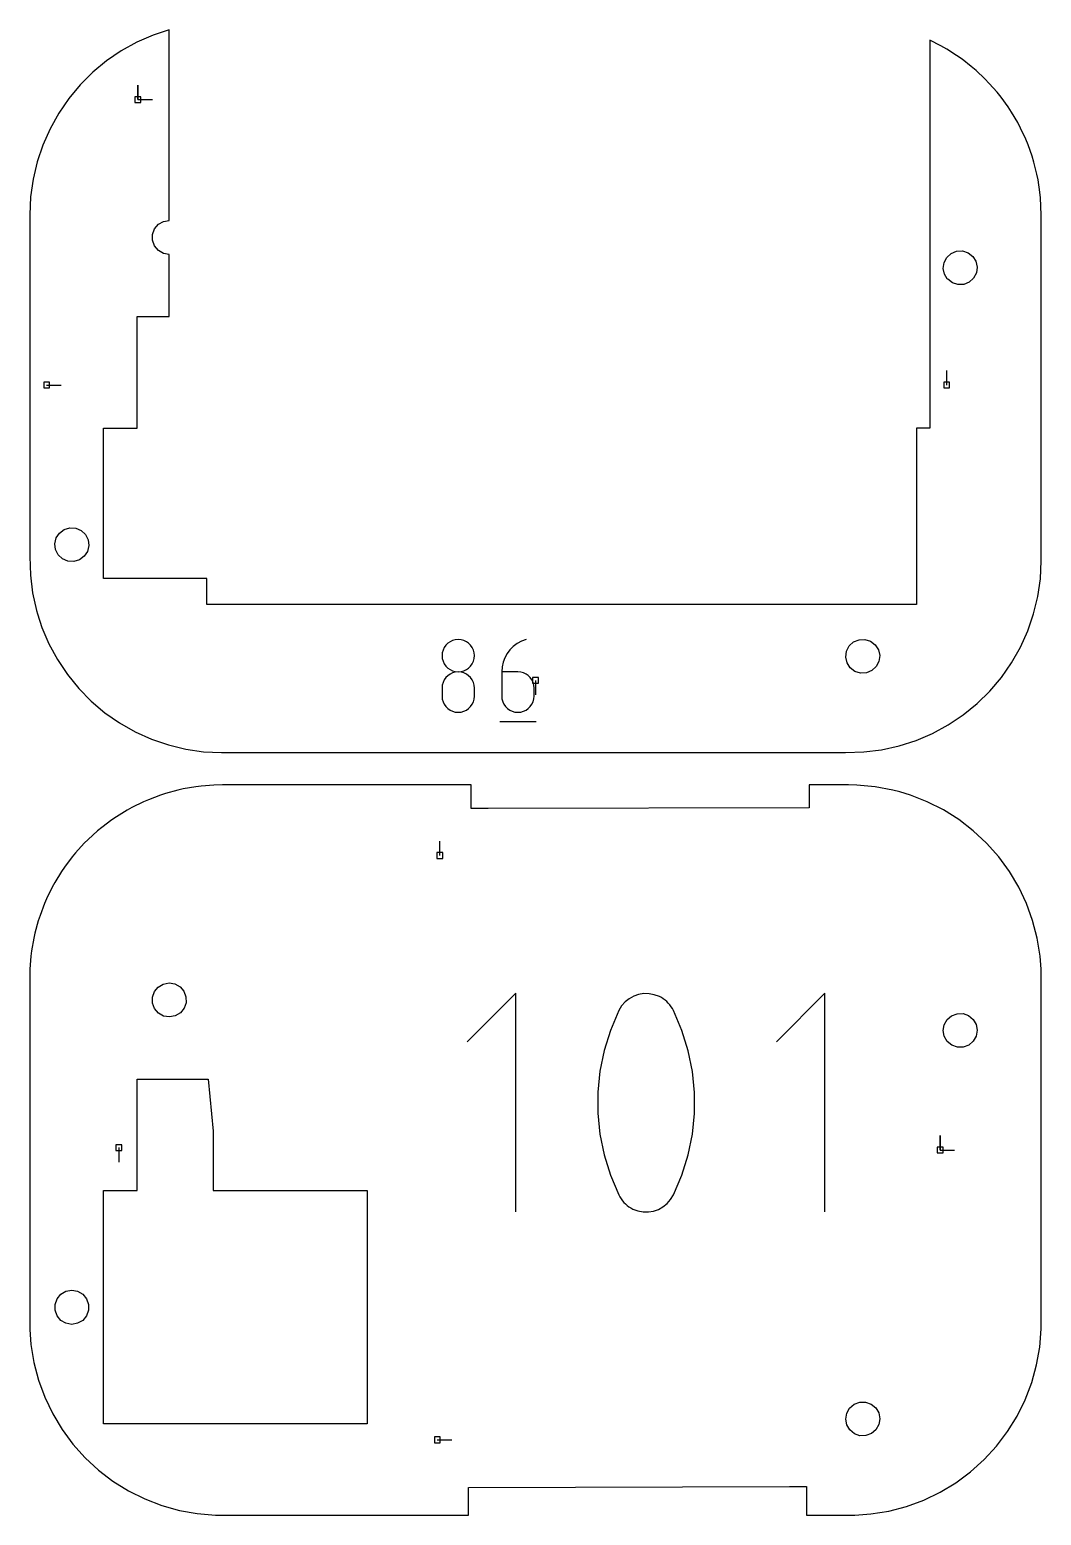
# Model space of a CAD drawing. Extents: x 0 to 570, y 0 to 470.
# Drawn here: x 212.5 to 312.3, y 81.8 to 228.3 of the extents above; entities that cross this region are included whole.
import ezdxf

# ---------------------------------------------------------------- set-up
doc = ezdxf.new("R2010")
doc.units = 0

msp = doc.modelspace()

# ---------------------------------------------------------------- linework, layer by layer
at = {"layer": 'annotation', "color": 1}
for p, q in [((223.206752, 221.393254), (223.206752, 222.822004)), ((223.206752, 221.393254), (223.206752, 222.822004)), ((223.206752, 222.822004), (223.206752, 221.393254)), ((223.206752, 221.393254), (224.635502, 221.393254)), ((302.96925, 193.25563), (302.96925, 194.68438)), ((214.206166, 193.25563), (215.634916, 193.25563)), ((253.304742, 167.133754), (253.230545, 166.864631)), ((253.422859, 167.381802), (253.304742, 167.133754)), ((253.580364, 167.604212), (253.422859, 167.381802)), ((253.772722, 167.796418), (253.580364, 167.604212)), ((253.995398, 167.953857), (253.772722, 167.796418)), ((254.243857, 168.071964), (253.995398, 167.953857)), ((254.513566, 168.146176), (254.243857, 168.071964)), ((254.799988, 168.171927), (254.513566, 168.146176)), ((255.086411, 168.146176), (254.799988, 168.171927)), ((254.799988, 168.171927), (254.799988, 168.171927)), ((255.35612, 168.071964), (255.086411, 168.146176)), ((255.604579, 167.953857), (255.35612, 168.071964)), ((255.827255, 167.796418), (255.604579, 167.953857)), ((256.019613, 167.604212), (255.827255, 167.796418)), ((256.177118, 167.381802), (256.019613, 167.604212)), ((256.295235, 167.133754), (256.177118, 167.381802)), ((256.369431, 166.864631), (256.295235, 167.133754)), ((259.900283, 167.161368), (259.619695, 166.786651)), ((260.231426, 167.493916), (259.900283, 167.161368)), ((260.608819, 167.778512), (260.231426, 167.493916)), ((261.028158, 168.009372), (260.608819, 167.778512)), ((261.485137, 168.180712), (261.028158, 168.009372)), ((261.485137, 168.180712), (261.485137, 168.180712)), ((253.230545, 166.864631), (253.204806, 166.578997)), ((253.204806, 166.578997), (253.204806, 166.578997)), ((253.204806, 166.578997), (253.23056, 166.292022)), ((253.23056, 166.292022), (253.304793, 166.021855)), ((253.304793, 166.021855), (253.422959, 165.773022)), ((253.422959, 165.773022), (253.580513, 165.55005)), ((253.580513, 165.55005), (253.772907, 165.357466)), ((255.82707, 165.357466), (256.019464, 165.55005)), ((256.019464, 165.55005), (256.177018, 165.773022)), ((256.177018, 165.773022), (256.295184, 166.021855)), ((256.295184, 166.021855), (256.369417, 166.292022)), ((256.369417, 166.292022), (256.395171, 166.578997)), ((256.395171, 166.578997), (256.369431, 166.864631)), ((256.395171, 166.578997), (256.395171, 166.578997)), ((259.227402, 165.933851), (259.124306, 165.467335)), ((259.393966, 166.375551), (259.227402, 165.933851)), ((259.619695, 166.786651), (259.393966, 166.375551)), ((253.422859, 164.190236), (253.304742, 163.941481)), ((253.580364, 164.413151), (253.422859, 164.190236)), ((253.772722, 164.605697), (253.580364, 164.413151)), ((253.995398, 164.763342), (253.772722, 164.605697)), ((253.772907, 165.357466), (253.995598, 165.199799)), ((254.243857, 164.881554), (253.995398, 164.763342)), ((253.995598, 165.199799), (254.244039, 165.081574)), ((254.513566, 164.955805), (254.243857, 164.881554)), ((254.244039, 165.081574), (254.513684, 165.007319)), ((254.799988, 164.981562), (254.513566, 164.955805)), ((254.513684, 165.007319), (254.799988, 164.981562)), ((254.799988, 164.981562), (255.086293, 165.007319)), ((255.086411, 164.95582), (254.799988, 164.981562)), ((254.799988, 164.981562), (254.799988, 164.981562)), ((254.799988, 164.981562), (254.799988, 164.981562)), ((255.086293, 165.007319), (255.355938, 165.081574)), ((255.35612, 164.881606), (255.086411, 164.95582)), ((255.355938, 165.081574), (255.604379, 165.199799)), ((255.604579, 164.763442), (255.35612, 164.881606)), ((255.604379, 165.199799), (255.82707, 165.357466)), ((255.827255, 164.605845), (255.604579, 164.763442)), ((256.019613, 164.413337), (255.827255, 164.605845)), ((256.177118, 164.190436), (256.019613, 164.413337)), ((256.295235, 163.941663), (256.177118, 164.190436)), ((259.124306, 165.467335), (259.088985, 164.981787)), ((259.088985, 164.981787), (259.088985, 162.594194)), ((260.684167, 164.981787), (259.088985, 164.981787)), ((260.971065, 164.956184), (260.684167, 164.981787)), ((261.241025, 164.882343), (260.971065, 164.956184)), ((261.489559, 164.764718), (261.241025, 164.882343)), ((261.712175, 164.607761), (261.489559, 164.764718)), ((261.904385, 164.415926), (261.712175, 164.607761)), ((262.061697, 164.193664), (261.904385, 164.415926)), ((262.179622, 163.945431), (262.061697, 164.193664)), ((262.419739, 164.143907), (262.419738, 162.715157)), ((253.230545, 163.671418), (253.204806, 163.384577)), ((253.204806, 163.384577), (253.204806, 162.589914)), ((253.204806, 162.589914), (253.204806, 162.589914)), ((253.204806, 162.589914), (253.23056, 162.303094)), ((253.304742, 163.941481), (253.230545, 163.671418)), ((256.369431, 163.671536), (256.295235, 163.941663)), ((256.369417, 162.303094), (256.395171, 162.589914)), ((256.395171, 163.384577), (256.369431, 163.671536)), ((256.395171, 162.589914), (256.395171, 163.384577)), ((256.395171, 163.384577), (256.395171, 163.384577)), ((259.088985, 162.594194), (259.088985, 162.594194)), ((259.088985, 162.594194), (259.114739, 162.307234)), ((262.25367, 163.675677), (262.179622, 163.945431)), ((262.27935, 163.388857), (262.25367, 163.675677)), ((262.25367, 162.307234), (262.27935, 162.594194)), ((262.27935, 162.594194), (262.27935, 163.388857)), ((262.27935, 163.388857), (262.27935, 163.388857)), ((253.23056, 162.303094), (253.304793, 162.03334)), ((253.304793, 162.03334), (253.422959, 161.785107)), ((253.422959, 161.785107), (253.580513, 161.562845)), ((253.580513, 161.562845), (253.772907, 161.37101)), ((253.772907, 161.37101), (253.995598, 161.214053)), ((253.995598, 161.214053), (254.244039, 161.096428)), ((254.244039, 161.096428), (254.513684, 161.022587)), ((255.086293, 161.022587), (255.355938, 161.096428)), ((255.355938, 161.096428), (255.604379, 161.214053)), ((255.604379, 161.214053), (255.82707, 161.37101)), ((255.82707, 161.37101), (256.019464, 161.562845)), ((256.019464, 161.562845), (256.177018, 161.785107)), ((256.177018, 161.785107), (256.295184, 162.03334)), ((256.295184, 162.03334), (256.369417, 162.303094)), ((259.114739, 162.307234), (259.188972, 162.037108)), ((259.188972, 162.037108), (259.307138, 161.788335)), ((259.307138, 161.788335), (259.464692, 161.565434)), ((259.464692, 161.565434), (259.657086, 161.372926)), ((259.657086, 161.372926), (259.879777, 161.215329)), ((259.879777, 161.215329), (260.128218, 161.097165)), ((260.128218, 161.097165), (260.397863, 161.022951)), ((260.971065, 161.022951), (261.241025, 161.097165)), ((261.241025, 161.097165), (261.489559, 161.215329)), ((261.489559, 161.215329), (261.712175, 161.372926)), ((261.712175, 161.372926), (261.904385, 161.565434)), ((261.904385, 161.565434), (262.061697, 161.788335)), ((262.061697, 161.788335), (262.179622, 162.037108)), ((262.179622, 162.037108), (262.25367, 162.307234)), ((254.513684, 161.022587), (254.799988, 160.996984)), ((254.799988, 160.996984), (255.086293, 161.022587)), ((254.799988, 160.996984), (254.799988, 160.996984)), ((258.889193, 160.099271), (262.480944, 160.099271)), ((260.397863, 161.022951), (260.684167, 160.997209)), ((260.684167, 160.997209), (260.971065, 161.022951)), ((260.684167, 160.997209), (260.684167, 160.997209)), ((252.979079, 146.880629), (252.979079, 148.309379)), ((260.48431, 133.294517), (255.693356, 128.502211)), ((260.48431, 111.744009), (260.48431, 133.294517)), ((273.099124, 133.261681), (272.593186, 133.179143)), ((273.616175, 133.256757), (273.099124, 133.261681)), ((290.966945, 133.294517), (286.175991, 128.502211)), ((290.966945, 111.744009), (290.966945, 133.294517)), ((270.910136, 132.050681), (270.631944, 131.588063)), ((271.256834, 132.444913), (270.910136, 132.050681)), ((271.660562, 132.766944), (271.256834, 132.444913)), ((272.109839, 133.012959), (271.660562, 132.766944)), ((272.593186, 133.179143), (272.109839, 133.012959)), ((274.132858, 133.160557), (273.616175, 133.256757)), ((274.637696, 132.969264), (274.132858, 133.160557)), ((274.830955, 132.867707), (274.637696, 132.969264)), ((274.637696, 132.969264), (274.637696, 132.969264)), ((275.016407, 132.751056), (274.830955, 132.867707)), ((275.193149, 132.620234), (275.016407, 132.751056)), ((275.36028, 132.476165), (275.193149, 132.620234)), ((275.516901, 132.319771), (275.36028, 132.476165)), ((275.662108, 132.151976), (275.516901, 132.319771)), ((275.795003, 131.973703), (275.662108, 132.151976)), ((275.914683, 131.785874), (275.795003, 131.973703)), ((270.631944, 131.588063), (269.805847, 129.645407)), ((270.631944, 131.588063), (270.631944, 131.588063)), ((276.020247, 131.589415), (275.914683, 131.785874)), ((276.850349, 129.642754), (276.020247, 131.589415)), ((276.020247, 131.589415), (276.020247, 131.589415)), ((269.805847, 129.645407), (269.186274, 127.646411)), ((277.472925, 127.640755), (276.850349, 129.642754)), ((269.186274, 127.646411), (268.773226, 125.607017)), ((277.887976, 125.599358), (277.472925, 127.640755)), ((268.773226, 125.607017), (268.566701, 123.543162)), ((278.095501, 123.534503), (277.887976, 125.599358)), ((268.566701, 123.543162), (268.566701, 121.470787)), ((278.095501, 121.462127), (278.095501, 123.534503)), ((268.566701, 121.470787), (268.773226, 119.405831)), ((277.887976, 119.398173), (278.095501, 121.462127)), ((268.773226, 119.405831), (269.186274, 117.364234)), ((277.472925, 117.358578), (277.887976, 119.398173)), ((302.324097, 117.842503), (302.324097, 119.271253)), ((302.324097, 117.842503), (302.324097, 119.271253)), ((302.324097, 119.271253), (302.324097, 117.842503)), ((221.324755, 118.080628), (221.324755, 116.651878)), ((269.186274, 117.364234), (269.805847, 115.361935)), ((276.850349, 115.359282), (277.472925, 117.358578)), ((302.324097, 117.842503), (303.752847, 117.842503)), ((269.805847, 115.361935), (270.631944, 113.414874)), ((276.020247, 113.416225), (276.850349, 115.359282)), ((270.631944, 113.414874), (270.631944, 113.414874)), ((270.631944, 113.414874), (270.737125, 113.218805)), ((270.737125, 113.218805), (270.855921, 113.031913)), ((270.855921, 113.031913), (270.987831, 112.854765)), ((270.987831, 112.854765), (271.132355, 112.687928)), ((275.395335, 112.56335), (275.742028, 112.955957)), ((275.742028, 112.955957), (276.020247, 113.416225)), ((276.020247, 113.416225), (276.020247, 113.416225)), ((271.132355, 112.687928), (271.288992, 112.53197)), ((271.288992, 112.53197), (271.457241, 112.387458)), ((271.457241, 112.387458), (271.636602, 112.254958)), ((271.636602, 112.254958), (271.826575, 112.135039)), ((271.826575, 112.135039), (272.026659, 112.028267)), ((272.026659, 112.028267), (272.026659, 112.028267)), ((272.026659, 112.028267), (272.52752, 111.841033)), ((272.52752, 111.841033), (273.041195, 111.748011)), ((273.041195, 111.748011), (273.556071, 111.74541)), ((273.556071, 111.74541), (274.060535, 111.829437)), ((274.060535, 111.829437), (274.542976, 111.996297)), ((274.542976, 111.996297), (274.99178, 112.2422)), ((274.99178, 112.2422), (275.395335, 112.56335)), ((252.730261, 89.280627), (254.159011, 89.280627))]:
    msp.add_line(p, q, dxfattribs=at)
at = {"layer": 'boundary', "color": 5}
for p, q in [((223.103656, 227.040038), (221.568312, 226.188879)), ((224.710994, 227.745829), (223.103656, 227.040038)), ((226.302377, 228.281532), (224.710994, 227.745829)), ((226.302377, 226.652447), (226.302377, 228.281532)), ((302.405911, 226.693408), (301.302375, 227.250175)), ((301.302375, 227.250175), (301.302375, 222.869792)), ((221.568312, 226.188879), (220.118082, 225.199617)), ((226.302377, 209.491008), (226.302377, 226.652447)), ((302.980405, 226.363101), (302.405911, 226.693408)), ((303.94983, 225.752344), (302.980405, 226.363101)), ((304.482839, 225.374313), (303.94983, 225.752344)), ((218.76535, 224.080694), (217.521668, 222.84167)), ((220.118082, 225.199617), (218.76535, 224.080694)), ((305.397301, 224.668783), (304.482839, 225.374313)), ((305.885017, 224.247874), (305.397301, 224.668783)), ((306.73521, 223.452533), (305.885017, 224.247874)), ((217.521668, 222.84167), (216.397664, 221.493115)), ((301.302375, 222.869792), (301.302375, 195.846766)), ((307.174386, 222.993873), (306.73521, 223.452533)), ((307.951457, 222.114618), (307.174386, 222.993873)), ((216.397664, 221.493115), (215.402937, 220.046556)), ((308.33937, 221.623558), (307.951457, 222.114618)), ((309.035024, 220.667147), (308.33937, 221.623558)), ((215.402937, 220.046556), (214.545986, 218.514337)), ((309.369535, 220.149215), (309.035024, 220.667147)), ((309.976088, 219.12324), (309.369535, 220.149215)), ((214.545986, 218.514337), (213.834125, 216.909545)), ((310.255654, 218.584059), (309.976088, 219.12324)), ((310.766135, 217.49686), (310.255654, 218.584059)), ((213.834125, 216.909545), (213.273432, 215.24588)), ((310.989779, 216.942118), (310.766135, 217.49686)), ((311.398004, 215.802752), (310.989779, 216.942118)), ((311.565319, 215.238111), (311.398004, 215.802752)), ((213.273432, 215.24588), (212.868709, 213.537555)), ((311.865974, 214.056245), (311.565319, 215.238111)), ((311.977132, 213.487318), (311.865974, 214.056245)), ((212.868709, 213.537555), (212.623413, 211.79915)), ((312.165816, 212.273169), (311.977132, 213.487318)), ((212.623413, 211.79915), (212.539625, 210.045519)), ((312.221519, 211.705429), (312.165816, 212.273169)), ((312.300186, 210.017506), (312.221519, 211.705429)), ((212.539625, 210.045519), (212.539291, 209.293842)), ((225.73047, 209.389844), (226.302377, 209.491008)), ((312.300186, 208.593573), (312.300186, 210.017506)), ((212.539291, 209.293842), (212.539291, 176.347059)), ((224.652193, 208.104803), (224.851454, 208.652258)), ((224.652193, 207.522213), (224.652193, 208.104803)), ((224.851454, 208.652258), (225.225935, 209.098547)), ((225.225935, 209.098547), (225.73047, 209.389844)), ((312.299132, 175.92891), (312.300186, 208.593573)), ((224.851454, 206.974758), (224.652193, 207.522213)), ((225.225935, 206.528469), (224.851454, 206.974758)), ((225.73047, 206.237173), (225.225935, 206.528469)), ((226.302377, 206.136009), (225.73047, 206.237173)), ((226.302377, 204.299869), (226.302377, 206.136009)), ((226.302377, 202.556655), (226.302377, 204.299869)), ((226.302377, 200.018279), (226.302377, 202.556655)), ((223.134989, 198.64148), (223.134989, 200.018279)), ((223.134989, 200.018279), (224.037519, 200.018279)), ((224.037519, 200.018279), (226.302377, 200.018279)), ((223.134989, 189.017506), (223.134989, 198.64148)), ((301.302375, 195.846766), (301.302374, 189.017506)), ((219.827893, 185.999879), (219.827893, 189.017506)), ((219.827893, 189.017506), (223.134989, 189.017506)), ((301.302374, 189.017506), (299.995114, 189.017506)), ((299.995114, 189.017506), (299.995114, 182.97577)), ((219.827893, 181.349601), (219.827893, 185.999879)), ((299.995114, 182.97577), (299.995114, 178.220762)), ((219.827893, 174.192959), (219.827893, 181.349601)), ((299.995114, 178.220762), (299.995114, 171.621161)), ((212.539291, 176.347059), (212.605503, 174.519561)), ((312.208688, 174.165935), (312.299132, 175.92891)), ((212.605503, 174.519561), (212.82571, 172.768598)), ((224.175902, 174.192959), (219.827893, 174.192959)), ((229.995114, 174.192959), (224.175902, 174.192959)), ((229.995114, 173.093131), (229.995114, 174.192959)), ((229.995114, 171.621161), (229.995114, 173.093131)), ((311.954986, 172.418987), (312.208688, 174.165935)), ((212.82571, 172.768598), (213.207516, 171.045588)), ((239.05701, 171.621161), (229.995114, 171.621161)), ((268.992488, 171.621161), (239.05701, 171.621161)), ((282.650807, 171.621161), (268.992488, 171.621161)), ((291.270633, 171.621161), (282.650807, 171.621161)), ((299.995114, 171.621161), (291.270633, 171.621161)), ((311.540217, 170.703157), (311.954986, 172.418987)), ((213.207516, 171.045588), (213.299299, 170.703046)), ((213.299299, 170.703046), (213.747632, 169.365409)), ((310.96797, 169.03326), (311.540217, 170.703157)), ((213.747632, 169.365409), (214.441397, 167.742583)), ((310.243198, 167.423723), (310.96797, 169.03326)), ((214.441397, 167.742583), (215.282839, 166.191123)), ((309.372159, 165.888437), (310.243198, 167.423723)), ((215.282839, 166.191123), (216.26468, 164.724431)), ((308.362378, 164.440662), (309.372159, 165.888437)), ((216.26468, 164.724431), (217.378467, 163.355189)), ((307.222585, 163.092904), (308.362378, 164.440662)), ((217.378467, 163.355189), (218.614573, 162.095217)), ((305.962635, 161.85679), (307.222585, 163.092904)), ((218.614573, 162.095217), (219.96233, 160.955411)), ((304.593411, 160.743001), (305.962635, 161.85679)), ((219.96233, 160.955411), (221.410101, 159.945614)), ((221.410101, 159.945614), (222.945391, 159.074555)), ((301.575298, 158.919691), (303.12674, 159.761142)), ((303.12674, 159.761142), (304.593411, 160.743001)), ((222.945391, 159.074555), (224.554936, 158.349766)), ((224.554936, 158.349766), (226.224836, 157.777507)), ((298.272325, 157.685779), (299.95249, 158.225909)), ((299.95249, 158.225909), (301.575298, 158.919691)), ((226.224836, 157.777507), (227.940674, 157.362728)), ((227.940674, 157.362728), (229.68763, 157.109013)), ((229.68763, 157.109013), (231.450616, 157.01856)), ((231.450616, 157.01856), (232.962299, 157.017504)), ((232.962299, 157.017504), (290.369535, 157.017504)), ((290.369535, 157.017504), (292.976082, 157.017504)), ((292.976082, 157.017504), (294.798378, 157.083729)), ((294.798378, 157.083729), (296.549325, 157.303956)), ((296.549325, 157.303956), (298.272325, 157.685779)), ((230.695517, 153.814344), (229.434922, 153.724185)), ((231.539297, 153.842504), (230.695517, 153.814344)), ((249.73268, 153.842504), (231.539297, 153.842504)), ((256.074704, 153.842504), (249.73268, 153.842504)), ((256.074704, 151.50746), (256.074704, 153.842504)), ((290.418099, 153.842504), (289.404704, 153.842504)), ((289.404704, 153.842504), (289.404704, 151.573941)), ((293.300183, 153.842504), (290.418099, 153.842504)), ((294.121157, 153.815671), (293.300183, 153.842504)), ((295.906131, 153.654513), (294.121157, 153.815671)), ((224.245308, 152.384016), (223.762021, 152.170625)), ((225.429436, 152.825675), (224.245308, 152.384016)), ((225.93035, 152.993566), (225.429436, 152.825675)), ((227.151103, 153.320665), (225.93035, 152.993566)), ((227.665371, 153.441618), (227.151103, 153.320665)), ((228.911688, 153.651197), (227.665371, 153.441618)), ((229.434922, 153.724185), (228.911688, 153.651197)), ((297.668027, 153.325768), (295.906131, 153.654513)), ((298.337484, 153.16194), (297.668027, 153.325768)), ((299.391143, 152.832353), (298.337484, 153.16194)), ((301.06011, 152.178653), (299.391143, 152.832353)), ((222.163695, 151.361335), (221.084547, 150.70356)), ((222.625231, 151.618409), (222.163695, 151.361335)), ((223.762021, 152.170625), (222.625231, 151.618409)), ((257.75074, 151.50746), (256.074704, 151.50746)), ((289.404704, 151.573941), (257.75074, 151.50746)), ((302.660063, 151.370483), (301.06011, 152.178653)), ((304.176746, 150.415037), (302.660063, 151.370483)), ((219.636967, 149.647623), (219.230529, 149.310119)), ((220.648701, 150.404999), (219.636967, 149.647623)), ((221.084547, 150.70356), (220.648701, 150.404999)), ((305.596628, 149.320816), (304.176746, 150.415037)), ((217.921798, 148.086433), (217.071683, 147.151272)), ((218.295363, 148.459998), (217.921798, 148.086433)), ((219.230529, 149.310119), (218.295363, 148.459998)), ((306.90705, 148.097563), (305.596628, 149.320816)), ((308.096341, 146.756177), (306.90705, 148.097563)), ((216.734179, 146.744833), (215.976803, 145.733095)), ((217.071683, 147.151272), (216.734179, 146.744833)), ((309.153892, 145.3086), (308.096341, 146.756177)), ((215.678244, 145.297249), (215.020469, 144.218105)), ((215.976803, 145.733095), (215.678244, 145.297249)), ((310.070266, 143.767733), (309.153892, 145.3086)), ((214.763394, 143.75657), (214.211178, 142.619781)), ((215.020469, 144.218105), (214.763394, 143.75657)), ((310.837299, 142.147291), (310.070266, 143.767733)), ((213.997787, 142.136494), (213.556125, 140.952365)), ((214.211178, 142.619781), (213.997787, 142.136494)), ((311.448146, 140.461719), (310.837299, 142.147291)), ((213.556125, 140.952365), (213.388234, 140.451451)), ((213.061137, 139.230697), (212.940182, 138.716429)), ((213.388234, 140.451451), (213.061137, 139.230697)), ((311.897358, 138.726028), (311.448146, 140.461719)), ((212.940182, 138.716429), (212.730605, 137.470114)), ((312.180932, 136.955691), (311.897358, 138.726028)), ((212.657617, 136.946879), (212.567457, 135.686284)), ((212.730605, 137.470114), (212.657617, 136.946879)), ((312.273353, 135.663474), (312.180932, 136.955691)), ((212.543058, 135.158547), (212.539291, 119.645579)), ((212.567457, 135.686284), (212.543058, 135.158547)), ((312.300186, 134.842504), (312.273353, 135.663474)), ((312.300186, 112.526358), (312.300186, 134.842504)), ((212.539291, 119.645579), (212.539291, 107.763106)), ((312.300186, 100.842504), (312.300186, 112.526358)), ((212.539291, 107.763106), (212.539291, 103.126183)), ((212.539291, 103.126183), (212.539291, 100.842504)), ((212.539291, 100.842504), (212.557855, 100.163819)), ((212.557855, 100.163819), (212.664384, 98.674351)), ((312.142007, 98.431307), (312.28528, 100.226586)), ((312.28528, 100.226586), (312.300186, 100.842504)), ((212.664384, 98.674351), (212.95423, 96.899096)), ((311.82933, 96.657634), (312.142007, 98.431307)), ((212.95423, 96.899096), (213.410679, 95.159236)), ((311.350062, 94.921516), (311.82933, 96.657634)), ((213.410679, 95.159236), (214.029644, 93.470369)), ((310.708501, 93.238569), (311.350062, 94.921516)), ((214.029644, 93.470369), (214.805552, 91.847642)), ((309.910407, 91.623926), (310.708501, 93.238569)), ((214.805552, 91.847642), (215.731453, 90.305594)), ((308.962956, 90.092102), (309.910407, 91.623926)), ((215.731453, 90.305594), (216.799034, 88.85806)), ((307.874657, 88.656884), (308.962956, 90.092102)), ((216.799034, 88.85806), (217.998719, 87.518013)), ((306.6553, 87.331174), (307.874657, 88.656884)), ((217.998719, 87.518013), (219.319755, 86.297464)), ((305.315849, 86.126897), (306.6553, 87.331174)), ((219.319755, 86.297464), (220.750276, 85.207354)), ((220.750276, 85.207354), (222.277462, 84.257456)), ((302.325763, 84.124783), (303.868331, 85.054885)), ((303.868331, 85.054885), (305.315849, 86.126897)), ((222.277462, 84.257456), (223.887615, 83.456279)), ((255.825886, 84.592209), (287.479851, 84.672789)), ((255.825886, 81.842502), (255.825886, 84.592209)), ((287.479851, 84.672789), (289.155887, 84.672789)), ((289.155887, 84.672789), (289.155887, 81.842502)), ((300.702027, 83.344957), (302.325763, 84.124783)), ((223.887615, 83.456279), (225.566282, 82.811)), ((225.566282, 82.811), (227.29842, 82.327403)), ((227.29842, 82.327403), (229.068488, 82.009809)), ((229.068488, 82.009809), (230.860612, 81.861059)), ((295.492585, 81.970163), (297.270007, 82.262779)), ((297.270007, 82.262779), (299.011713, 82.722421)), ((299.011713, 82.722421), (300.702027, 83.344957)), ((230.860612, 81.861059), (231.539297, 81.842502)), ((231.539297, 81.842502), (249.507815, 81.842502)), ((249.507815, 81.842502), (255.825886, 81.842502)), ((289.155887, 81.842502), (290.234011, 81.842502)), ((290.234011, 81.842502), (293.300183, 81.842502)), ((293.300183, 81.842502), (293.916104, 81.857408)), ((293.916104, 81.857408), (295.492585, 81.970163))]:
    msp.add_line(p, q, dxfattribs=at)
at = {"layer": 'hole', "color": 5}
for p, q in [((223.492502, 221.679004), (222.921002, 221.679004)), ((222.921002, 221.679004), (222.921002, 221.107504)), ((223.492502, 221.107504), (223.492502, 221.679004)), ((222.921002, 221.107504), (223.492502, 221.107504)), ((302.632854, 204.743254), (302.70962, 205.319127)), ((302.70962, 205.319127), (302.97872, 205.834015)), ((302.97872, 205.834015), (303.407689, 206.225816)), ((303.407689, 206.225816), (303.944794, 206.447271)), ((303.944794, 206.447271), (304.525251, 206.47167)), ((304.525251, 206.47167), (305.079044, 206.296071)), ((305.079044, 206.296071), (305.539379, 205.941652)), ((305.539379, 205.941652), (305.850741, 205.451163)), ((305.850741, 205.451163), (305.975564, 204.883764)), ((302.757678, 204.175854), (302.632854, 204.743254)), ((303.01917, 203.735231), (302.757678, 204.175854)), ((303.069038, 203.685363), (303.01917, 203.735231)), ((303.529375, 203.330945), (303.069038, 203.685363)), ((305.6297, 203.793001), (305.200728, 203.4012)), ((305.898797, 204.30789), (305.6297, 203.793001)), ((305.975564, 204.883764), (305.898797, 204.30789)), ((304.08317, 203.155347), (303.529375, 203.330945)), ((304.663627, 203.179746), (304.08317, 203.155347)), ((305.200728, 203.4012), (304.663627, 203.179746)), ((214.491916, 193.54138), (213.920416, 193.54138)), ((213.920416, 193.54138), (213.920416, 192.96988)), ((214.491916, 192.96988), (214.491916, 193.54138)), ((303.255, 193.54138), (302.6835, 193.54138)), ((302.6835, 193.54138), (302.6835, 192.96988)), ((303.255, 192.96988), (303.255, 193.54138)), ((213.920416, 192.96988), (214.491916, 192.96988)), ((302.6835, 192.96988), (303.255, 192.96988)), ((215.155972, 178.178123), (215.474539, 178.663566)), ((215.474539, 178.663566), (215.939924, 179.010775)), ((215.939924, 179.010775), (216.495997, 179.177876)), ((216.495997, 179.177876), (217.075688, 179.14471)), ((217.075688, 179.14471), (217.60907, 178.91528)), ((217.60907, 178.91528), (218.031819, 178.517258)), ((215.022651, 177.613001), (215.155972, 178.178123)), ((215.09065, 177.03636), (215.022651, 177.613001)), ((218.031819, 178.517258), (218.292941, 177.99865)), ((218.360942, 177.42201), (218.227618, 176.856888)), ((218.292941, 177.99865), (218.360942, 177.42201)), ((215.351773, 176.517753), (215.09065, 177.03636)), ((215.77452, 176.11973), (215.351773, 176.517753)), ((216.307907, 175.890301), (215.77452, 176.11973)), ((216.887597, 175.857136), (216.307907, 175.890301)), ((217.443669, 176.024235), (216.887597, 175.857136)), ((217.909053, 176.371445), (217.443669, 176.024235)), ((218.227618, 176.856888), (217.909053, 176.371445)), ((293.020797, 166.443199), (293.096156, 167.019196)), ((293.096156, 167.019196), (293.363976, 167.534681)), ((293.363976, 167.534681), (293.791947, 167.92748)), ((293.791947, 167.92748), (294.328455, 168.150216)), ((294.328455, 168.150216), (294.908789, 168.176022)), ((294.908789, 168.176022), (295.462948, 168.001786)), ((295.462948, 168.001786), (295.924093, 167.648526)), ((295.924093, 167.648526), (296.23661, 167.158846)), ((296.23661, 167.158846), (296.362798, 166.591812)), ((293.146986, 165.876163), (293.020797, 166.443199)), ((293.459502, 165.386485), (293.146986, 165.876163)), ((296.019619, 165.500329), (295.591649, 165.107531)), ((296.287439, 166.015814), (296.019619, 165.500329)), ((296.362798, 166.591812), (296.287439, 166.015814)), ((262.705489, 164.429657), (262.133989, 164.429657)), ((262.133989, 164.429657), (262.133989, 163.858157)), ((262.705489, 163.858157), (262.705489, 164.429657)), ((293.920649, 165.033225), (293.459502, 165.386485)), ((294.47481, 164.858989), (293.920649, 165.033225)), ((295.055144, 164.884795), (294.47481, 164.858989)), ((295.591649, 165.107531), (295.055144, 164.884795)), ((262.133989, 163.858157), (262.705489, 163.858157)), ((253.264829, 147.166379), (252.693329, 147.166379)), ((252.693329, 147.166379), (252.693329, 146.594879)), ((252.693329, 146.594879), (253.264829, 146.594879)), ((253.264829, 146.594879), (253.264829, 147.166379)), ((224.650562, 132.91116), (224.843546, 133.460297)), ((224.843546, 133.460297), (225.212703, 133.910313)), ((225.212703, 133.910313), (225.713511, 134.206933)), ((225.713511, 134.206933), (226.303209, 134.316007)), ((226.303209, 134.316007), (226.859872, 134.219685)), ((226.859872, 134.219685), (227.367157, 133.934278)), ((227.367157, 133.934278), (227.746233, 133.492585)), ((227.746233, 133.492585), (227.951381, 132.947877)), ((224.657036, 132.329136), (224.650562, 132.91116)), ((224.862187, 131.784427), (224.657036, 132.329136)), ((227.764875, 131.816715), (227.395718, 131.366699)), ((227.957855, 132.365852), (227.764875, 131.816715)), ((227.951381, 132.947877), (227.957855, 132.365852)), ((225.225935, 131.353467), (224.862187, 131.784427)), ((225.241263, 131.342734), (225.225935, 131.353467)), ((225.748545, 131.057327), (225.241263, 131.342734)), ((226.321929, 130.962637), (225.748545, 131.057327)), ((226.894907, 131.070079), (226.321929, 130.962637)), ((227.395718, 131.366699), (226.894907, 131.070079)), ((302.725465, 130.203262), (303.013835, 130.709164)), ((303.013835, 130.709164), (303.457839, 131.08593)), ((303.457839, 131.08593), (304.00393, 131.288114)), ((304.00393, 131.288114), (304.586241, 131.291332)), ((304.586241, 131.291332), (305.13453, 131.095195)), ((305.13453, 131.095195), (305.58267, 130.723358)), ((305.58267, 130.723358), (305.876614, 130.220674)), ((302.627517, 129.629243), (302.725465, 130.203262)), ((302.731802, 129.056339), (302.627517, 129.629243)), ((303.025746, 128.553653), (302.731802, 129.056339)), ((305.882951, 129.073751), (305.594581, 128.567847)), ((305.876614, 130.220674), (305.980899, 129.647772)), ((305.980899, 129.647772), (305.882951, 129.073751)), ((303.473886, 128.181817), (303.025746, 128.553653)), ((304.022178, 127.98568), (303.473886, 128.181817)), ((304.604489, 127.988898), (304.022178, 127.98568)), ((305.150577, 128.191082), (304.604489, 127.988898)), ((305.594581, 128.567847), (305.150577, 128.191082)), ((223.134989, 116.907014), (223.134989, 124.843277)), ((223.134989, 124.843277), (225.634795, 124.843276)), ((225.634795, 124.843276), (227.338609, 124.843276)), ((227.338609, 124.843276), (230.132043, 124.843276)), ((230.132043, 124.843276), (230.634989, 119.702196)), ((230.634989, 119.702196), (230.634989, 113.842503)), ((221.610505, 118.366378), (221.039005, 118.366378)), ((221.039005, 118.366378), (221.039005, 117.794878)), ((221.039005, 117.794878), (221.610505, 117.794878)), ((221.610505, 117.794878), (221.610505, 118.366378)), ((302.609847, 118.128253), (302.038347, 118.128253)), ((302.038347, 118.128253), (302.038347, 117.556753)), ((302.038347, 117.556753), (302.609847, 117.556753)), ((302.609847, 117.556753), (302.609847, 118.128253)), ((223.134989, 113.842504), (223.134989, 116.907014)), ((219.827893, 112.881617), (219.827893, 113.842503)), ((219.827893, 113.842503), (222.213724, 113.842503)), ((219.827893, 107.609224), (219.827893, 112.881617)), ((222.213724, 113.842503), (223.134989, 113.842504)), ((230.634989, 113.842503), (237.735213, 113.842504)), ((237.735213, 113.842504), (245.827893, 113.842504)), ((245.827893, 113.842504), (245.827893, 112.563952)), ((245.827893, 112.563952), (245.827893, 103.297584)), ((219.827893, 94.280037), (219.827893, 107.609224)), ((216.118057, 103.918837), (216.691796, 104.020003)), ((216.691796, 104.020003), (217.265538, 103.918838)), ((215.03978, 102.633797), (215.239035, 103.181252)), ((215.03978, 102.051208), (215.03978, 102.633797)), ((215.239035, 103.181252), (215.613516, 103.627544)), ((215.613516, 103.627544), (216.118057, 103.918837)), ((217.265538, 103.918838), (217.77007, 103.627544)), ((217.77007, 103.627544), (218.144551, 103.181252)), ((218.144551, 103.181252), (218.343809, 102.633797)), ((218.343809, 102.633797), (218.343809, 102.051208)), ((245.827893, 103.297584), (245.827893, 95.050125)), ((215.239035, 101.503754), (215.03978, 102.051208)), ((215.613516, 101.057463), (215.239035, 101.503754)), ((216.118057, 100.76617), (215.613516, 101.057463)), ((217.77007, 101.057463), (217.265538, 100.76617)), ((218.144551, 101.503754), (217.77007, 101.057463)), ((218.343809, 102.051208), (218.144551, 101.503754)), ((216.691796, 100.665003), (216.118057, 100.76617)), ((217.265538, 100.76617), (216.691796, 100.665003)), ((219.827893, 90.842501), (219.827893, 94.280037)), ((245.827893, 95.050125), (245.827893, 93.827356)), ((245.827893, 93.827356), (245.827893, 90.842501)), ((293.112677, 91.90585), (293.400589, 92.411968)), ((293.400589, 92.411968), (293.844234, 92.789091)), ((293.844234, 92.789091), (294.390112, 92.991735)), ((294.390112, 92.991735), (294.972378, 92.995457)), ((294.972378, 92.995457), (295.520799, 92.799808)), ((295.520799, 92.799808), (295.969229, 92.428388)), ((295.969229, 92.428388), (296.263587, 91.925993)), ((230.760119, 90.842501), (219.827893, 90.842501)), ((245.827893, 90.842501), (230.760119, 90.842501)), ((293.015234, 91.331786), (293.112677, 91.90585)), ((293.120009, 90.759012), (293.015234, 91.331786)), ((296.263587, 91.925993), (296.368362, 91.353221)), ((296.368362, 91.353221), (296.270918, 90.779154)), ((253.016011, 89.566377), (252.444511, 89.566377)), ((252.444511, 89.566377), (252.444511, 88.994877)), ((253.016011, 88.994877), (253.016011, 89.566377)), ((293.40676, 90.264226), (293.120009, 90.759012)), ((293.414367, 90.256619), (293.40676, 90.264226)), ((293.862798, 89.885199), (293.414367, 90.256619)), ((294.411221, 89.68955), (293.862798, 89.885199)), ((294.993488, 89.693272), (294.411221, 89.68955)), ((295.539362, 89.895917), (294.993488, 89.693272)), ((295.983007, 90.273039), (295.539362, 89.895917)), ((296.270918, 90.779154), (295.983007, 90.273039)), ((252.444511, 88.994877), (253.016011, 88.994877))]:
    msp.add_line(p, q, dxfattribs=at)

doc.saveas('drawing.dxf')
